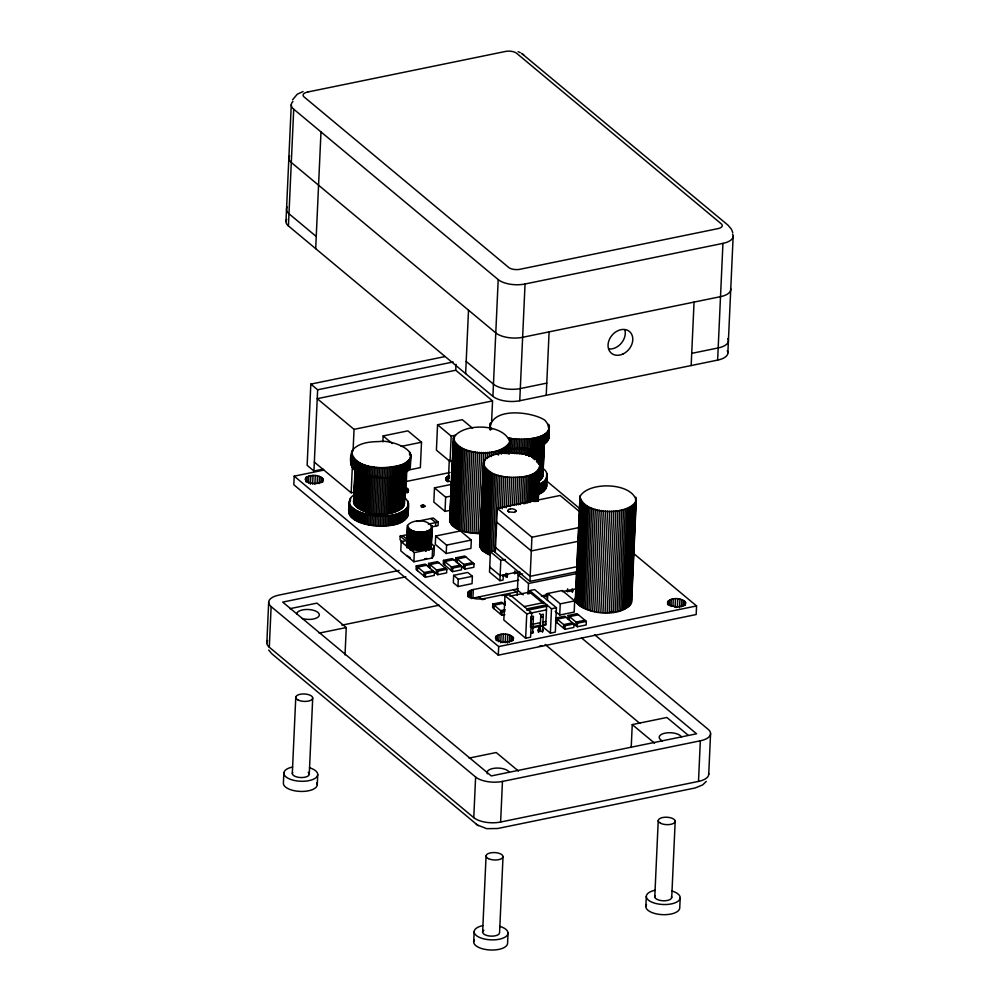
<?xml version="1.0" encoding="UTF-8"?>
<svg xmlns="http://www.w3.org/2000/svg" width="1000" height="1000" viewBox="0 0 1000 1000"><rect width="100%" height="100%" fill="white"/><g stroke="black" fill="none" stroke-linecap="round" stroke-linejoin="round"><path stroke-width="1.5" d="M508.013 511.35L508.65 509.45M266.85 642.763L268.688 602.163M285.975 221.475L291.275 104.738M708.6 773.213A19.788 8.675 2.6 0 1 698.5 781.4L500.625 822.025A19.788 8.675 2.6 0 1 473.762 817.638L269.3 647.225L271.137 606.613A19.788 8.675 2.6 0 1 278.913 595.112L399.162 570.413M727.288 350.788A19.788 8.675 2.6 0 1 717.625 360.112L519.75 400.737A19.788 8.675 2.6 0 1 492.9 396.35L288.425 225.938L293.725 109.188A19.788 8.675 2.6 0 1 292.938 101.487M323.9 470.075L294.212 476.163L293.825 484.75L498.3 655.163L696.175 614.538L696.562 605.95L633.188 553.125M283.85 773.062L283.387 783.213A16.962 7.438 2.6 0 0 302.2 791.438A16.962 7.438 2.6 0 0 316.775 782.8M315.688 248.65L320.988 131.912M292.312 773.438L295.775 697.312M305.788 481.737L305.988 477.45C310.975 474.45 319.012 474.475 323.038 479.012L323.188 480.012C319.438 485.188 308.65 484.613 305.15 479.35L305.988 477.45M444.775 356.613L310.825 384.113L307.137 465.325L313.95 471L323.088 469.125M306.938 482.375L307.2 476.65M308.525 483.188L308.85 476.025M310.438 484.212L310.837 475.625M312.638 484.038L313.025 475.45M313.95 471L317.638 389.787L310.825 384.113M314.9 484.125L315.287 475.538M317.162 483.013L317.488 475.863M319.15 483.562L319.475 476.413M320.863 482.875L321.125 477.15M322.15 482.337L322.337 478.038M309.262 774.212L312.712 698.075M322.912 481.875L323.038 479.012M317.275 784.75L317.725 774.6M407.463 511.15C409.113 526.9 384.425 526.45 373.537 525.625C365.613 524.562 357.025 522.75 351.125 516.938C346.788 512.325 349.425 505.087 349.775 499.562C350.712 497.262 352.75 495.625 354.837 494.387M409.65 462.938C411.05 482.325 375.375 478.525 363.537 474.738C359.55 473.288 355.462 471.388 352.725 468.013C349.412 462.675 349.975 454.55 353.212 449.263C359.988 442.463 370.475 441.725 379.562 441.55C391.438 439.15 426.925 452.9 402.137 464.588C387.05 469.125 357.587 471.075 351.587 452.775M349.062 513.337L349.475 501.725M351.262 465.125L351.725 452.05M348.925 512.6L349.513 505.363M351.825 454.237L351.962 451.337M349.3 514.075L349.4 501M351.488 465.85L351.95 455.7M352.088 454.988L352.287 450.637M349.625 514.8L349.762 503.925M351.812 466.575L352.275 456.425M350.387 501.062L350.513 498.162M350.037 515.525L350.087 504.65M352.225 467.3L352.688 457.15M354.2 492.163L351.163 492.788L352.425 464.938M353.062 451.012L354.038 429.35L317.238 398.675L455.75 370.238L492.55 400.9L491.637 421.025M350.538 516.237L350.5 505.375M352.725 468.013L353.188 457.863M351.125 516.938L351 506.087M353.312 468.725L353.775 458.575M345.025 654.963L346.262 627.55L316.962 603.125L289.862 608.688M351.8 517.638L352.262 507.475L351.587 506.788M354 469.412L354.462 459.263M352.562 518.312L353.025 508.162L352.262 507.475M354.762 470.087L355.213 459.938M406.275 462.463L404.412 503.862C396.35 519.312 360.625 517.55 353.587 501.788L355.012 470.213M353.625 502.512L355.25 468.787M353.762 503.225L355.462 469.6M353.413 518.975L353.875 508.812L353.025 508.162M354.012 503.938L356.062 460.6M355.225 482.45L355.5 476.438M354.35 504.65L355.925 470.062M354.8 505.363L356.375 470.763M354.338 519.612L354.8 509.462L353.875 508.812M356.525 471.388L356.987 461.238M355.35 506.05L356.987 469.963M355.337 520.237L355.788 510.075L354.8 509.462M356 506.737L357.987 461.863M356.737 507.4L358.375 471.3M356.4 520.825L356.863 510.675L355.788 510.075M358.6 472.612L359.05 462.463M357.575 508.038L359.212 471.95M357.55 521.4L358 511.25L356.863 510.675M359.738 473.188L360.2 463.038M358.488 508.663L360.125 472.575M358.75 521.95L359.212 511.8L358 511.25M359.5 509.263L361.4 463.575M360.025 522.463L360.487 512.312L359.212 511.8M360.575 509.837L362.675 464.1M361.737 510.387L363.45 472.788M361.35 522.962L361.812 512.8L360.487 512.312M363.537 474.738L364 464.588M362.975 510.9L364.613 474.8M362.738 523.413L363.188 513.263L361.812 512.8M364.925 475.2L365.387 465.037M364.263 511.375L365.975 473.787M364.162 523.837L364.625 513.688L363.188 513.263M366.35 475.625L366.812 465.462M365.625 511.825L367.262 475.737M365.637 524.225L366.1 514.075L364.625 513.688M367.825 476.012L368.288 465.863M367.038 512.238L368.675 476.138M367.163 524.587L367.625 514.438L366.1 514.075M369.35 476.362L369.812 466.213M368.5 512.6L370.2 475M368.713 524.9L369.175 514.75L367.625 514.438M370.9 476.688L371.362 466.525M370 512.938L371.637 476.838M370.3 525.188L370.75 515.025L369.175 514.75M372.488 476.962L372.95 466.812M371.538 513.225L373.188 477.125M371.9 525.425L372.362 515.275L370.75 515.025M374.1 477.2L374.562 467.05M373.113 513.462L374.825 475.875M373.537 525.625L374 515.475L372.362 515.275M375.725 477.413L376.188 467.262M374.712 513.675L376.425 476.075M375.188 525.788L375.65 515.638L374 515.475M377.375 477.575L377.837 467.425M376.325 513.825L377.962 477.738M376.838 525.913L377.3 515.763L375.65 515.638M379.025 477.7L379.487 467.537M377.95 513.938L379.588 477.85M378.5 526L378.963 515.85C389.3 518.175 418.625 510.538 404.125 496.838M380.688 477.775L381.15 467.625M379.575 514L381.225 477.912M382.875 441.912L383.15 435.938L407.887 430.863L421.512 442.225L420.363 467.6L407.262 470.288M380.163 526.038L380.625 515.887M382.35 477.812L382.812 467.663M381.213 514.025L382.85 477.925M381.825 526.038L382.287 515.887M384.012 477.825L384.475 467.663M382.825 514L384.462 477.9M383.475 526L383.938 515.85M385.662 477.775L386.125 467.625M384.425 513.925L386.062 477.837M385.1 525.913L385.562 515.763M387.287 477.7L387.75 467.55M386.012 513.812L387.65 477.713M386.712 525.788L387.175 515.638M388.9 477.575L389.363 467.425M387.562 513.65L389.2 477.55M388.3 525.625L388.762 515.475M390.487 477.413L390.95 467.262M389.075 513.438L390.788 475.85M389.85 525.425L390.312 515.275M390.55 513.188L392.5 467.062M391.375 525.188L391.838 515.037M391.975 512.9L394.025 466.812M393.35 512.562L394.988 476.475M392.85 524.9L393.312 514.75M395.037 476.688L395.5 466.538M394.663 512.188L396.3 476.1M394.288 524.587L394.75 514.438M396.475 476.362L396.938 466.213M395.913 511.775L397.55 475.688M395.675 524.237L396.125 514.087M397.863 476.012L398.325 465.863M397.1 511.325L398.738 475.238M397 523.85L397.463 513.688M399.188 475.625L399.65 465.475M398.2 510.838L399.837 474.75M398.275 523.425L398.738 513.263M400.462 475.2L400.925 465.05M399.225 510.325L400.863 474.225M399.487 522.962L399.938 512.812M401.675 474.738L402.137 464.588M400.175 509.775L401.812 473.688M401.025 509.2L402.675 473.1M407.113 534.712L400.188 536.125L400.025 539.688L402.962 542.137M400.625 522.475L401.087 512.325M402.812 474.25L403.275 464.1M401.8 508.6L403.363 474.012M401.7 521.962L402.163 511.8M402.475 507.975L404.35 463.587M407.3 540.462L401.2 541.712L400.788 550.85L413.875 561.763L432.175 558L433.95 555.375L434.363 546.237L430 542.6M403.05 507.325L404.625 472.738M402.7 521.413L403.162 511.262M404.888 473.188L405.35 463.038M403.525 506.65L405.1 472.062M404.475 491.188L405.012 479.15M403.9 505.975L405.675 470.838M404.175 505.275L405.85 471.488M403.625 520.837L404.087 510.688M404.475 520.237L404.938 510.087M405.875 492.938L407.125 461.875M406.35 492L406.55 487.7L408.488 490.375L407.188 492.088L404.113 493.25M405.238 519.625L405.7 509.462M407.425 471.4L407.887 461.25M405.925 518.975L406.388 508.825M408.113 470.763L408.575 460.613M407.488 492.825L407.688 488.537M406.512 518.312L406.975 508.162M408.713 470.1L409.162 459.95M409.562 454.963L409.7 452.062M407.025 517.638L407.488 507.488M408.212 492.3L408.35 489.45M409.212 469.425L409.675 459.275M407.525 509.7L407.65 506.8M407.788 503.9L407.912 501M407.438 516.95L407.9 506.8M409.637 468.725L410.087 458.575M407.762 516.25L408.038 506.087M409.963 468.025L410.425 457.875M406.575 544.913L407.425 525.525C412.65 518.763 429.237 519.1 432.125 527.638C426.912 534.4 410.325 534.075 407.425 525.525M408 515.525L408.462 505.375M410.188 467.312L410.662 454.25M406.788 547.188L407.512 527.013M408.15 514.812L408.612 503.2M410.337 466.587L410.8 454.975M407.137 542.725L407.488 535.112M407 547.55L407.9 527.75M407.287 547.913L408.188 528.112M407.688 546.75L408.512 528.475M408.062 547.087L408.9 528.812M408.5 547.425L409.338 529.15M408.988 547.75L409.812 529.475M409.513 548.062L410.35 529.788M410.025 549.875L410.925 530.087M410.637 550.163L411.538 530.363M411.362 548.9L412.188 530.625M412.05 549.138L412.875 530.862M412.7 550.887L413.6 531.087M413.45 551.087L414.35 531.287M414.3 549.75L415.125 531.475M413.875 561.763L414.288 552.625L401.2 541.712M415.087 549.9L415.925 531.625M415.9 550.037L416.737 531.763M416.737 550.15L417.562 531.875M416.25 565.962L416.087 569.513L425.363 577.238L434.263 575.413L434.425 571.862L425.525 573.688L416.25 565.962L425.15 564.138L437.725 574.7L446.637 572.875L446.788 569.325L437.525 561.6L428.625 563.425L428.462 566.975M417.575 550.225L418.4 531.95M417.45 570.65L417.612 567.1L426.525 565.275M418.425 550.288L419.25 532.013M419.275 550.325L420.1 532.05M420.112 550.337L420.95 532.062M420.962 550.312L421.788 532.038M421.788 550.275L422.625 532M422.612 550.2L423.438 531.938M423.413 550.112L424.237 531.838M424.188 550L425.025 531.725M424.95 549.85L425.775 531.587M424 576.1L424.162 572.55L433.062 570.725M425.613 551.213L426.512 531.413M426.3 551.025L427.2 531.237M425.363 577.238L425.525 573.688M427.038 549.3L427.863 531.025M427.663 549.062L428.488 530.8M428.25 548.812L429.075 530.55M428.725 550.075L429.613 530.275M429.212 549.788L430.112 530M429.725 547.962L430.562 529.688M430.062 549.175L430.962 529.375M430.4 548.85L431.3 529.05M429.825 568.112L429.988 564.562L438.888 562.737M430.763 546.987L431.587 528.713M431.512 528.462L431.662 525.413M430.925 548.162L431.875 525.775M431.175 546.275L432.05 526.15M431.3 545.913L432.15 526.525M451.938 484.275L434.487 487.863L433.837 502.075L445.012 511.388L450.838 510.2M472.525 428.212L462.3 419.688L437.562 424.762L436.413 450.15L450.037 461.512L452.95 460.913M432.175 558L432.587 548.862L434.363 546.237M435.575 526.15L435.737 522.6L430.838 518.513M435.675 536.025L435.288 544.4L446.2 553.488L470.938 548.413L471.312 540.037L460.412 530.95L435.675 536.025L446.575 545.112L471.312 540.037M416.488 521.45L433.312 518L438.212 522.087L438.05 525.638L431.125 527.062M436.362 573.562L436.525 570.013L445.425 568.188M437.725 574.7L437.887 571.15L428.625 563.425M445.988 480.525L446.112 477.663L449.45 475.475L449.325 478.338M445.012 511.388L445.662 497.175L434.487 487.863M446.575 481.1L446.775 476.8M443.462 560.375L443.3 563.925L452.562 571.65L461.475 569.825L461.637 566.275L452.362 558.55L443.462 560.375L452.725 568.1L461.637 566.275M447.65 481.788L447.912 476.062M448.312 481.712L449.288 460.188M444.663 565.062L444.825 561.512L453.725 559.688M450.037 461.512L451.2 436.125L437.562 424.762M446.2 553.488L446.575 545.112M455.75 370.238L456.025 364.312M480.025 533.663C469.525 532.95 453.35 532.137 449.663 520.225L453.413 438.125C462.388 422.225 504.363 423.525 509.762 441.875C500.788 457.775 458.812 456.488 453.413 438.125M449.738 521.112L453.612 437.262M449.963 522L453.65 440.788M450.487 513.013L449.663 520.225M450.975 502.287L451.538 490.025M451.95 480.838L452.512 468.575M452.987 457.85L453.475 447.125M450.325 522.888L454.012 441.675M454.325 438.625L454.462 435.562M450.838 523.763L454.525 442.55M451.475 524.625L455.163 443.413M452.25 525.462L455.938 444.25M453.162 526.287L456.85 445.075M451.2 570.525L451.362 566.962L460.275 565.138M454.2 527.087L457.887 445.875M452.562 571.65L452.725 568.1M455.363 527.863L459.05 446.65M453.65 575.325L453.325 582.688L457.95 586.55L472.05 583.65L472.388 576.3L467.75 572.438L453.65 575.325L458.288 579.188L472.388 576.3M456.625 528.587L460.312 447.375M455.825 557.837L455.662 561.388L464.938 569.113L473.837 567.288L474 563.737L464.738 556.013L455.825 557.837L465.1 565.562L474 563.737M458.013 529.288L461.7 448.075M457.025 562.525L457.188 558.975L466.1 557.15M465.637 373.625L468.512 310.175M459.487 529.938L463.175 448.725M457.95 586.55L458.288 579.188M461.062 530.55L464.75 449.338M462.725 531.112L466.413 449.9M464.462 531.625L468.15 450.412M463.575 567.975L463.738 564.425L472.638 562.6M466.262 532.087L469.95 450.875M464.938 569.113L465.1 565.562M468.137 532.487L471.825 451.275M470.05 532.837L473.738 451.625M467.688 596.538L467.887 592.238L471.475 589.95L518.713 580.15M468.45 597.087L468.713 591.362M472 533.125L475.688 451.912M469.6 597.737L469.925 590.588M471.475 589.95L471.087 598.525L518.325 588.725M473.988 533.35L477.675 452.137M472.925 598.038L473.312 589.462M476 533.513L479.688 452.3M478.013 533.612L481.7 452.4M538.212 501.225L539.812 465.988C537.413 443.825 456.488 451.5 493.162 473.725L489.475 554.938L482.25 550.462L479.65 545.225L483.713 452.45M479.725 546.112L483.612 462.25M479.95 547L483.638 465.788M480.475 538.013L479.65 545.225M481.037 525.75L481.525 515.025M482.013 504.3L482.5 493.575M482.987 482.85L483.475 472.125M480.312 547.875L484 466.662M484.312 463.612L484.45 460.55M480.825 548.75L484.513 467.537M485.363 460.087L485.712 452.425M481.463 549.612L485.15 468.4M482.25 550.462L485.938 469.25M483.15 551.287L486.838 470.075M487.425 458.462L487.7 452.337M484.188 552.087L487.875 470.875M489.963 428.7C490.95 406.512 532.175 411.637 544.825 420.175C561.8 439.175 518.562 441.475 508.325 437.775M490.1 429.425L490.238 423.612M490.213 428.7L490.475 422.9M490.325 430.163L490.1 424.338M489.438 456.775L489.65 452.188M485.35 552.85L489.038 471.637M473.762 817.638L475.613 777.025L271.137 606.613M492.9 396.35L498.2 279.6L293.725 109.188M486.613 553.587L490.3 472.375M491.35 456.562L491.562 451.975M488 554.275L491.688 473.062M493.275 454.762L493.425 451.7M494.938 550.812L490.425 551.737L489.5 572.038L499.888 580.7L503.038 580.05L503.263 574.975M495.075 454.425L495.225 451.362M491.188 552.475L494.738 474.338L493.162 473.725M473.688 941.8L474.15 931.65M496.812 454.038L496.95 450.975M492.925 551.512L496.4 474.9L494.738 474.338M498.387 455.125L498.6 450.525M494.663 552.025L498.137 475.412L496.4 474.9M505.238 605.188L501.688 602.225L492.788 604.05L492.625 607.612L501.887 615.337L504.862 614.725M579.225 511.4L560.125 495.475L497.3 508.375L495.3 552.537L529.925 581.4L577.788 571.562M500.025 453.088L500.163 450.025M493.988 608.75L494.15 605.188L503.05 603.362M498.488 508.05L499.95 475.863L498.137 475.412M501.425 454.062L501.637 449.475M502.8 453.462L503 448.875M500.35 508.45L501.812 476.275L499.95 475.863M504.05 452.825L504.263 448.225M482.625 932.038L486.075 855.9M496.087 640.337L496.275 636.038C501.262 633.038 509.312 633.075 513.337 637.612L513.488 638.6C509.738 643.787 498.938 643.213 495.438 637.95L496.275 636.038M502.262 508.8L503.725 476.625L501.812 476.275M505.125 453.663L505.4 447.537M499.888 580.7L500.812 560.4L490.425 551.737M497.238 640.975L497.488 635.25M506.15 452.938L506.425 446.812M504.288 507.55L505.675 476.912L503.725 476.625M506.975 453.713L507.325 446.05M498.812 641.775L499.137 634.625M498.3 655.163L498.688 646.575L294.212 476.163M507.738 452.925L508.088 445.262M500.525 614.2L500.688 610.65L505.15 609.725M508.3 453.638L508.713 444.438M508.537 452.125L508.738 447.525M506.275 507.775L507.663 477.137L505.675 476.912M508.787 452.8L509.212 443.6M509.075 453.475L509.562 442.738M501.887 615.337L502.05 611.788L492.788 604.05M509.212 454.125L509.875 438.088M500.737 642.8L501.125 634.212M509.95 452.912L510.225 446.9M507.725 510.325L507.863 511.15M508.1 511.438L508.738 511.863M508.35 506.413L509.675 477.3L507.663 477.137M548.488 435.225C547.7 451.463 522.837 449.812 511 448.525L511.463 438.375M508.8 509.375L510.075 509M502.925 642.638L503.325 634.05M504.938 595.675L503.837 620.037L525.638 638.212L530.588 637.2L531.7 612.837L509.888 594.65L504.938 595.675L526.75 613.85L531.7 612.837M505.938 577.075L506.112 573.3M511.488 453.2L511.7 448.688M504.988 605.075L505.15 601.512M506.6 576.45L506.725 573.587C509.137 575.7 503.913 576.462 502.488 575.688M512.612 448.762L513.075 438.612M514.538 512.337L508.9 511.938M507.05 576.775L507.188 573.913M510.363 506.512L511.688 477.4C521.225 477.137 536.675 477.188 539.812 465.988M507.325 577.137L507.45 574.275M513.062 453.45L513.263 448.938M505.2 642.712L505.588 634.138M510.288 509C512.337 508.05 518.625 510.275 514.712 512.275M514.237 448.963L514.7 438.812M514.663 453.65L514.862 449.137M512.45 505.025L513.7 477.438M515.887 449.137L516.35 438.975M507.388 643.05L507.775 634.462M516.275 453.8L516.55 447.788M514.45 505L515.7 477.413M500.625 822.025L502.463 781.425L700.337 740.8A19.788 8.675 2.6 0 0 708.112 729.287L594.525 634.612M517.537 449.25L518 439.1M519.75 400.737L525.05 284L722.938 243.375A19.788 8.675 2.6 0 0 732.588 234.05M509.438 642.163L509.762 635.013M517.9 453.913L518.175 447.9M516.112 511.175L516.087 510.575M516.438 504.913L517.688 477.325M519.2 449.338L519.663 439.188M511.163 641.475L511.425 635.75M519.525 453.988L519.8 447.962M514.663 573.875L514.8 570.913M518.387 504.762L519.637 477.175M520.862 449.375L521.325 439.225M512.438 640.925L512.638 636.638M503.025 856.675L499.562 932.812A8.475 3.713 2.6 0 1 488.738 935.913A8.475 3.713 2.6 0 1 483.837 930.238M521.15 454L521.425 447.987M513.212 640.462L513.337 637.612M522.525 449.375L522.987 439.225M520.3 504.55L521.55 476.962M522.775 453.975L523.05 447.962M517.2 595.125L518.125 574.825L522.625 573.9M524.175 449.338L524.637 439.188M522.225 502.738L523.413 476.688M524.375 453.9L524.65 447.887M525.8 449.25L526.263 439.1M525.887 455.288L526.225 447.775M523.95 503.938L525.212 476.35M527.413 449.137L527.875 438.988M527.438 455.125L527.712 449.113M525.688 503.55L526.938 475.962M529 448.975L529.462 438.825M528.888 456.425L529.225 448.913M527.337 503.1L528.587 475.513M508.038 933.188L507.575 943.337A16.962 7.438 2.6 0 1 488.088 949.837A16.962 7.438 2.6 0 1 474.35 939.912M530.363 456.175L531.013 438.612M528.9 502.6L530.15 475.012M531.712 457.388L532.537 438.375M530.375 502.05L531.625 474.462M533.025 458.562L533.5 448.025M533.55 448.25L534.012 438.1M525.638 638.212L526.75 613.85M531.737 501.45L532.987 473.862M528.025 594.138L528.513 583.488L518.125 574.825M534.275 459.688L534.812 447.65M534.987 447.925L535.45 437.775M533 500.8L534.25 473.225M529.925 581.4L531.925 537.238L497.3 508.375M529.538 593.638L529.675 590.588L534.625 589.575L556.425 607.75L555.325 632.112L550.375 633.138L542.337 626.438M535.525 459.275L536.062 447.238M536.375 447.575L536.838 437.425M534.075 501.65L535.4 472.537M536.562 461.838L537.25 446.788M535.1 500.925L536.413 471.8M537.7 447.188L538.162 437.038M537.6 462.85L538.35 446.312M535.925 501.688L537.312 471.05M530.475 627.275L530.95 616.788L533.425 616.275L532.675 632.762M538.975 446.763L539.438 436.613M536.688 500.9L538.075 470.25M538.562 463.837L539.375 445.788M537.312 500.087L538.7 469.438M537.475 500.1L537.762 493.963M538.525 477.113L538.8 470.988M537.737 500.775L539.2 468.6M540.188 446.3L540.65 436.15M537.85 500.988L538.125 494.85M538.475 487.188L539.163 471.863M539.438 464.787L540.325 445.238M538.138 500.337L539.738 465.1M538.688 481.337L539.55 480.763L541.112 446.163M538 494.525L539.138 494.038L539.6 483.888C546.912 482.175 550.138 472.262 542.638 468.387M541.325 445.812L541.788 435.662M539.55 480.763L540.312 480.15L541.95 444.062M539.138 494.038L540.212 493.512L540.675 483.363M540.312 480.15L540.988 479.525L542.863 435.15M540.988 479.525L543.138 444.288M540.212 493.512L541.213 492.975L541.675 482.812M542.5 465.037L542.638 462.025M543.4 444.75L543.862 434.6M541.562 478.875L543.612 443.625M542.987 462.738L542.925 475.425L542.038 478.212M543.525 450.712L543.875 443.188M542.413 477.537L543.987 442.938M546.225 395.312L549.1 331.863M542.688 476.838L544.362 443.05M541.213 492.975L542.137 492.4L542.6 482.25M542.925 475.425L544.788 434.025M542.137 492.4L542.987 491.8L543.45 481.65M545.175 443.575L545.638 433.425M542.987 491.8L543.75 491.175L544.212 481.025M545.938 442.962L546.4 432.812M543.75 491.175L544.9 480.387M546.625 442.312L547.087 432.163M538.35 632.163L538.488 629.3L539.612 628.975M538.663 631.6L538.938 625.6M544.438 490.538L545.487 479.725M547.225 441.662L547.675 431.512M538.862 631.975L539 629.113M545.025 489.875L546 479.05M547.725 440.975L548.188 430.825M548.488 427.25L548.625 424.338M545.538 489.2L546.413 478.363M548.15 440.288L548.6 430.138M545.95 488.512L546.75 473.288M548.475 439.588L548.938 425.075M546.287 487.8L546.987 474.025M548.7 438.875L549.175 425.8M540.087 631.237L540.837 614.75L539.475 613.612M546.512 487.088L547.125 474.75M548.85 438.15L549.312 426.538M542.5 632.225L543.312 614.237L540.837 614.75M546.25 596.675L546.375 593.812M546.862 596.95L546.987 594.087M547.463 600.462L547.775 593.475L562.225 590.513L574.675 600.9L574.175 612.062L559.725 615.025L555.2 611.25M550.375 633.138L551.487 608.775L529.675 590.588M555.788 618.025L555.625 621.575L564.9 629.3L573.8 627.475L573.962 623.925L565.062 625.75L555.788 618.025L564.688 616.2L577.263 626.763L586.163 624.938L586.325 621.388L577.062 613.65L568.15 615.487L567.987 619.038M556.987 622.712L557.15 619.163L566.05 617.337M559.725 615.025L560.237 603.862L547.775 593.475M563.538 628.162L563.688 624.612L572.6 622.788M564.9 629.3L565.062 625.75M567.487 591.8L567.625 588.837M569.35 620.175L569.513 616.625L578.425 614.788M572 591.788L572.125 588.925M572.45 592.125C575.037 586.688 569.75 593.987 566.65 590.475M631.512 599.625C628.787 619.05 581.737 615.887 575.312 599.85L580 496.488C588.488 481.138 632.513 482.325 636.237 500.887C627.75 516.237 583.713 515.062 580 496.488M575.5 600.775L580.275 495.575M575.85 601.712L580.5 499.3M576.362 602.625L580.962 501.112M575.9 625.625L576.062 622.075L584.963 620.25M577.013 603.538L581.625 502.013M577.825 604.425L582.438 502.9M577.263 626.763L577.425 623.212L568.15 615.487M578.775 605.288L583.387 503.762M579.862 606.112L584.475 504.6M581.075 606.912L585.688 505.4M582.425 607.688L587.038 506.163M583.888 608.4L588.5 506.887M585.462 609.087L590.075 507.562M587.137 609.712L591.75 508.188M588.9 610.288L593.513 508.762M590.75 610.8L595.363 509.288M592.663 611.263L597.275 509.738M594.65 611.65L599.25 510.138M596.675 611.987L601.287 510.475M598.737 612.25L603.35 510.737M600.837 612.45L605.45 510.938M602.95 612.587L607.55 511.062M605.05 612.638L609.663 511.125M607.163 612.638L611.763 511.125M609.237 612.562L613.85 511.037M611.287 612.413L615.9 510.9M613.3 612.2L617.913 510.675M615.25 611.912L619.862 510.4M617.137 611.562L621.75 510.05M618.95 611.15L623.562 509.637M620.675 610.675L625.288 509.162M622.3 610.15L626.912 508.638M623.825 609.562L628.438 508.05M625.237 608.925L629.837 507.413M626.525 608.237L631.125 506.725M627.675 607.5L632.288 505.988M628.7 606.725L633.312 505.213M629.587 605.925L634.2 504.4M630.325 605.075L634.938 503.562M630.913 604.212L635.775 497.188M631.337 603.312L636.125 498.113M631.625 602.413L636.312 499.038M631.213 747.425L632.25 724.587L666.875 717.475L687.987 735.062M645.85 906.45L646.312 896.3M667.6 604.475L667.738 601.613C672.125 597.2 681.338 597.7 685.487 602.263L685.638 603.263C681.888 608.438 671.087 607.863 667.6 602.6L667.738 601.613M654.788 896.688L658.238 820.55M668.238 604.987L668.438 600.7M669.388 605.625L669.65 599.9M670.975 606.438L671.3 599.275M672.95 606.025L673.275 598.875M675.475 598.7L675.088 607.288L677.35 607.375L677.738 598.787M679.538 607.7L679.938 599.113M691.162 365.55L694.05 302.1M681.587 606.812L681.912 599.663M683.312 606.125L683.575 600.4M684.587 605.575L684.788 601.287M671.725 897.463L675.188 821.325M685.362 605.125L685.487 602.263M680.2 897.837L679.737 907.987A16.962 7.438 2.6 0 1 660.25 914.488A16.962 7.438 2.6 0 1 646.513 904.562M698.5 781.4L700.337 740.8M717.625 360.112L722.938 243.375M708.725 774.35L710.562 733.737M727.85 353.062L733.15 236.312M546.663 486.362L546.525 484.175M353.587 501.788L354.475 499M575.388 598L575.312 599.85M446.112 477.663L446.388 479.525L450.363 481.775M351.5 461.488L351.125 464.387M467.887 592.238C467.137 599.525 479.137 599.425 484.275 598.587L517.537 591.737M349.312 509.712L349.637 509M292.525 99.825L297.288 94.2L303.075 91.55M706.263 781.4L702.712 784.875L695.212 787.95L497.663 828.512L486.763 828.675L477.5 825.05M519.913 572.438L517.537 573.325L513.825 572.55M612.775 611.438L609.388 612.137M538.488 629.3C535.737 632.375 546.587 631.775 542.312 629.225M538.462 484.375L539.6 483.888M421.613 505.525C418.85 509.263 429.963 505.662 422.113 505.425M426.625 558.438L424.538 558.987M317.638 389.787L453.113 361.975M546.775 383.125L520.312 388.562A19.788 8.675 2.6 0 1 493.45 384.162L466.188 361.438M691.712 353.363L718.188 347.938A19.788 8.675 2.6 0 0 727.837 338.6M354.038 429.35L492.55 400.9M401.15 446.4L421.512 442.225M451.2 436.125L455.562 435.238M405.962 481.538L450.1 472.475M445.662 497.175L451.475 495.988M428.325 524.125L438.212 522.087M414.288 552.625L432.587 548.862M531.925 537.238L579.788 527.413M405.875 576.825L282.7 602.112L491.262 775.938L696.562 733.787L581.487 637.888M579.175 541.112L531.3 550.938L496.675 522.087M437.887 571.15L446.788 569.325M500.812 560.4L505.325 559.475M519.65 571.613L500.125 575.625L489.738 566.962M578.025 566.487L530.15 576.325L495.525 547.463M528.513 583.488L576.587 573.612M341.912 625.163L439.237 605.175M319.163 633.112L346.262 627.55M485.312 599L482.312 599.625L478.787 596.688M501.875 595.6L504.888 594.987M509.812 596.175L529.6 592.112L543.237 603.475M541.337 595.938L548.85 594.388M562.375 591.613L575.9 588.837M524.2 606.587L543.987 602.525M502.05 611.788L505.025 611.175M526.925 608.85L546.712 604.788L545.788 625.1L532.087 627.913M526.85 610.375L546.638 606.312M560.237 603.862L574.675 600.9M551.487 608.775L556.425 607.75M529.738 613.3L546.487 609.862M530.837 619.325L533.312 618.812M540.725 617.288L543.2 616.788M532.25 624.35L539.862 622.788M542.913 622.163L545.95 621.538M532.137 626.888L539.75 625.325M542.788 624.7L545.837 624.075M577.425 623.212L586.325 621.388M498.688 646.575L696.562 605.95M539.412 646.225L541.888 645.713M469.113 758.088L496.213 752.525L518.488 771.087M530.775 633.438L533.45 632.688L532.425 631.263M509.675 477.3L511.688 477.4M377.3 515.763L378.963 515.85M509.412 448.237L511 448.525M542.75 596.188L546.712 596.112L547.45 594.425M518.125 51.7L520.35 52.688M410.288 557.775L406.938 555.525M522.5 54.037L521.638 53.412L728.075 225.238L731.338 229.075L732.775 232.55M522.8 54.25L523.713 54.913M268.663 650.013L271.925 653.85L477.2 824.837M476.287 824.175L478.363 825.675M316.238 236.475L288.975 213.75A19.788 8.675 2.6 0 1 287.3 207.087M547.1 481.375L579.388 508.288M383.15 435.938L392.238 443.512M517.438 590.05L523.2 594.862M513.413 589.575L516.938 592.513M545.112 644.45L639.8 723.363M632.25 724.587L654.525 743.15M314.35 462.125L351.163 492.788M402.663 535.625L407.562 539.712L405.087 540.225L400.188 536.125M491.7 429.425L490.462 427.262M403.988 501.712L404.412 503.862M662.337 740.837A11.3 4.963 2.6 0 1 665.025 733.15A11.3 4.963 2.6 0 1 681.45 736.912M296.737 613.938A11.3 4.963 2.6 0 1 310.225 609.663A11.3 4.963 2.6 0 1 318.575 616.625A11.3 4.963 2.6 0 1 302.2 618.475M487.362 773.825A11.3 4.963 2.6 0 1 495.625 768.125A11.3 4.963 2.6 0 1 509.3 772.262M502.463 781.425A19.788 8.675 2.6 0 1 475.613 777.025M269.3 647.225A19.788 8.675 2.6 0 1 267.625 640.55M308.212 772.3A8.475 3.713 2.6 0 1 301.725 777.562A8.475 3.713 2.6 0 1 292.65 772.5M309.55 767.775A16.962 7.438 2.6 0 1 313.55 779.188A16.962 7.438 2.6 0 1 287.6 778.012A16.962 7.438 2.6 0 1 292.613 767.013M499.85 926.375A16.962 7.438 2.6 0 1 503.85 937.788A16.962 7.438 2.6 0 1 477.9 936.6A16.962 7.438 2.6 0 1 482.912 925.6M671.475 896.488A8.475 3.713 2.6 0 1 663.088 900.788A8.475 3.713 2.6 0 1 655.113 895.738M672.013 891.025A16.962 7.438 2.6 0 1 676.012 902.438A16.962 7.438 2.6 0 1 650.062 901.263A16.962 7.438 2.6 0 1 655.075 890.263M289.637 155.825A19.788 8.675 2.6 0 0 291.312 162.488L495.775 332.9A19.788 8.675 2.6 0 0 522.638 337.3L720.512 296.663A19.788 8.675 2.6 0 0 730.612 288.475M625.013 330.375A14.138 11 -50.2 0 1 609.163 349.025M525.05 284A19.788 8.675 2.6 0 1 498.2 279.6M288.425 225.938A19.788 8.675 2.6 0 1 286.75 219.275M307.738 92.013L306.5 92.312A8.45 3.713 2.6 0 0 303.637 96.55L509.175 267.85A8.45 3.713 2.6 0 0 519.05 269.462L718.863 228.438A8.45 3.713 2.6 0 0 721.712 224.2L516.188 52.912A8.45 3.713 2.6 0 0 506.3 51.288L307.738 92.013M423.525 505L421.05 505.513L422.413 506.65L424.888 506.138L423.525 505M298.137 700.05A8.475 3.713 2.6 0 0 312.387 699.025A8.475 3.713 2.6 0 0 302.213 694A8.475 3.713 2.6 0 0 298.137 700.05M488.438 858.637A8.475 3.713 2.6 0 0 502.688 857.613A8.475 3.713 2.6 0 0 492.525 852.6A8.475 3.713 2.6 0 0 488.438 858.637M660.6 823.288A8.475 3.713 2.6 0 0 674.85 822.275A8.475 3.713 2.6 0 0 664.688 817.25A8.475 3.713 2.6 0 0 660.6 823.288M623.062 353.963A14.138 11 -50.2 0 0 629.575 331.587A14.138 11 -50.2 0 0 608.625 341.525A14.138 11 -50.2 0 0 623.062 353.963"/></g></svg>
